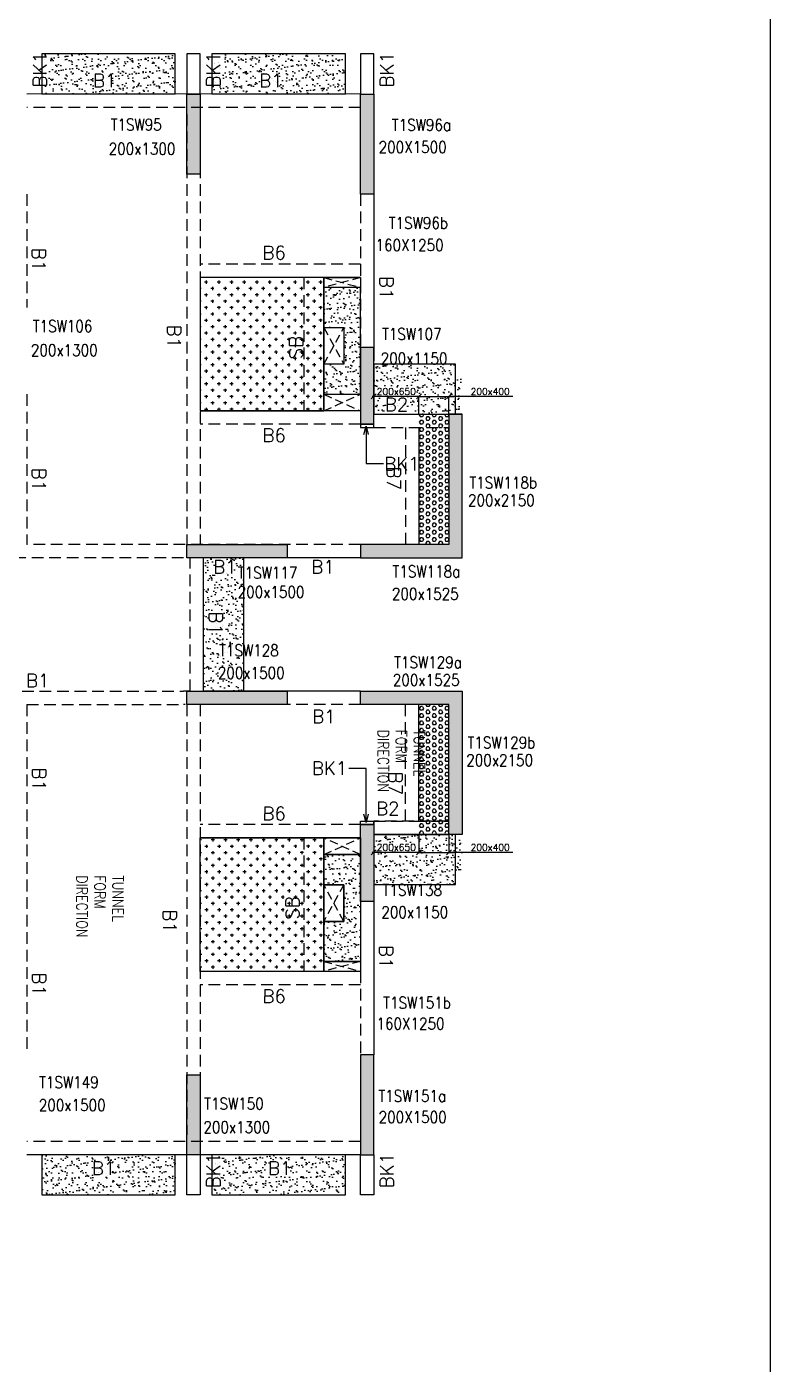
# Model space of a CAD drawing. Header units: millimetres. Extents: x 1078357 to 2594950, y -5122486 to -4636555.
# Drawn here: x 2132985 to 2144125, y -4675947 to -4655902 of the extents above; entities that cross this region are included whole.
import ezdxf

# ---------------------------------------------------------------- set-up
doc = ezdxf.new("R2010")
doc.units = ezdxf.units.MM
doc.header["$PDMODE"] = 35
for name, pattern in [('CONTINOUS', [0]), ('HIDDEN', [0.375, 0.25, -0.125]), ('New Retail block$0$CONTINOUS', [0])]:
    doc.linetypes.add(name, pattern=pattern)
doc.layers.get('0').update_dxf_attribs({"lineweight": 0})
doc.layers.get('Defpoints').update_dxf_attribs({"lineweight": 0})
for name, color, linetype, lineweight in [('A-_ANOTDIMA_D-', 6, 'Continuous', 13), ('Boundary', 40, 'Continuous', 30), ('COL. NO.', 30, 'Continuous', 25), ('COL. SIZE', 7, 'Continuous', 25), ('DIM', 9, 'Continuous', 25), ('HATCH', 8, 'Continuous', 30)]:
    doc.layers.add(name, color=color, linetype=linetype, lineweight=lineweight)
for name, color, linetype in [('B-200x325', 201, 'HIDDEN'), ('B-200x400', 44, 'HIDDEN'), ('DROP SLAB', 8, 'Continuous'), ('S-BEAM', 3, 'HIDDEN'), ('S-BEAM NO.', 6, 'Continuous'), ('S-COLUMN', 1, 'Continuous'), ('S-CUTOUT', 8, 'HIDDEN'), ('S-SLAB-PROJECTION', 54, 'New Retail block$0$CONTINOUS'), ('SLAB FOLD', 8, 'Continuous'), ('TEXT', 7, 'Continuous')]:
    doc.layers.add(name, color=color, linetype=linetype)
doc.styles.add('Roman', font='romans')
doc.styles.add('ROMANS', font='romans.shx', dxfattribs={"width": 0.85})
doc.dimstyles.new('HARESH', dxfattribs={"dimtxt": 150, "dimasz": 75, "dimexe": 0, "dimexo": 0, "dimgap": 25, "dimtad": 1, "dimdec": 0, "dimdsep": 46, "dimtxsty": 'Roman', "dimblk": 'OBLIQUE', "dimcen": 225, "dimdle": 25, "dimclrd": 2, "dimclre": 2, "dimclrt": 7, "dimadec": 8, "dimazin": 1, "dimtfac": 1, "dimtdec": 0, "dimtmove": 0, "dimatfit": 0, "dimfxl": 1, "dimlwd": -1, "dimlwe": -1, "dimarcsym": 0})
pattern_1 = [(37.4701541, (-856948.2, 9330660.76), (-4.7236114, 146.8264517), [0, -115.824, 0, -129.54, 0, -123.825]), (7.4701541, (-856948.2, 9330660.76), (134.9689868, 214.9772528), [0, -62.484, 0, -104.394, 0, -40.005]), (327.4701541, (-857041.93, 9330660.81), (237.2979035, 0.3075449), [0, -38.1, 0, -137.16, 0, -179.07]), (317.4701541, (-857041.93, 9330660.81), (229.1017424, 66.759465), [0, -19.05, 0, -89.916, 0, -102.87])]
pattern_2 = [(37.4701541, (-1954172.92, 14014679.95), (-4.72361136, 146.8264517), [0, -115.824, 0, -129.54, 0, -123.825]), (7.4701541, (-1954172.92, 14014679.95), (134.9689868, 214.9772528), [0, -62.484, 0, -104.394, 0, -40.005]), (327.4701541, (-1954266.65, 14014680), (237.2979035, 0.3075449), [0, -38.1, 0, -137.16, 0, -179.07]), (317.4701541, (-1954266.65, 14014680), (229.1017424, 66.759465), [0, -19.05, 0, -89.916, 0, -102.87])]
pattern_3 = [(37.4701541, (-1954173.02, 14014679.95), (-4.72361136, 146.8264517), [0, -115.824, 0, -129.54, 0, -123.825]), (7.4701541, (-1954173.02, 14014679.95), (134.9689868, 214.9772528), [0, -62.484, 0, -104.394, 0, -40.005]), (327.4701541, (-1954266.74, 14014680), (237.2979035, 0.3075449), [0, -38.1, 0, -137.16, 0, -179.07]), (317.4701541, (-1954266.74, 14014680), (229.1017424, 66.759465), [0, -19.05, 0, -89.916, 0, -102.87])]
pattern_4 = [(180, (954385.375, 209114.72), (-7e-15, -54.99261315), [31.75, -63.5]), (300, (954385.375, 209114.72), (47.625, 27.4963066), [31.75, -63.5]), (240, (954353.625, 209114.72), (47.625, -27.4963066), [31.75, -63.5])]

# ---------------------------------------------------------------- blocks, each defined once
blk = doc.blocks.new('_Oblique')
at = {"color": 0, "linetype": 'ByBlock', "lineweight": -2}
blk.add_line((-0.5, -0.5), (0.5, 0.5), dxfattribs=at)
blk = doc.blocks.new('*D1457')
at = {"layer": 'Defpoints', "color": 0, "ltscale": 700, "transparency": 16777216}
for p in [(2139310, -4661443), (2138860, -4661709, 0), (2139310, -4661709, 0)]:
    blk.add_point(p, dxfattribs=at)
at = {"layer": 'DIM', "color": 2, "ltscale": 700, "transparency": 16777216}
for p, q in [((2138860, -4661443), (2138785, -4661443)), ((2138860, -4661709), (2138860, -4661443)), ((2138860, -4661443), (2139310, -4661443)), ((2138860, -4661443), (2139310, -4661443)), ((2139310, -4661709), (2139310, -4661443)), ((2139310, -4661443), (2139385, -4661443)), ((2140266, -4661443), (2139310, -4661443))]:
    blk.add_line(p, q, dxfattribs=at)
at = {"layer": 'DIM', "color": 2, "ltscale": 700, "transparency": 16777216, "xscale": 75, "yscale": 75, "zscale": 75}
blk.add_blockref('_Oblique', (2138860, -4661443), dxfattribs=at)
at = {"layer": 'DIM', "color": 2, "ltscale": 700, "transparency": 16777216, "xscale": 75, "yscale": 75, "zscale": 75, "rotation": 180}
blk.add_blockref('_Oblique', (2139310, -4661443), dxfattribs=at)
at = {"layer": 'DIM', "color": 7, "ltscale": 700, "transparency": 16777216, "insert": (2139929, -4661368), "char_height": 150, "attachment_point": 5, "style": 'Roman'}
blk.add_mtext('{\\H0.666667x;200x400}', dxfattribs=at)
blk = doc.blocks.new('*D1458')
at = {"layer": 'Defpoints', "color": 0, "ltscale": 700, "transparency": 16777216}
for p in [(2138185, -4661443), (2138185, -4661709, 0), (2138860, -4661709)]:
    blk.add_point(p, dxfattribs=at)
at = {"layer": 'DIM', "color": 2, "ltscale": 700, "transparency": 16777216}
for p, q in [((2138885, -4661443), (2138160, -4661443)), ((2138185, -4661709), (2138185, -4661443)), ((2138860, -4661709), (2138860, -4661443))]:
    blk.add_line(p, q, dxfattribs=at)
at = {"layer": 'DIM', "color": 2, "ltscale": 700, "transparency": 16777216, "xscale": 75, "yscale": 75, "zscale": 75, "rotation": 180}
blk.add_blockref('_Oblique', (2138185, -4661443), dxfattribs=at)
at = {"layer": 'DIM', "color": 2, "ltscale": 700, "transparency": 16777216, "xscale": 75, "yscale": 75, "zscale": 75}
blk.add_blockref('_Oblique', (2138860, -4661443), dxfattribs=at)
at = {"layer": 'DIM', "color": 7, "ltscale": 700, "transparency": 16777216, "insert": (2138522, -4661368), "char_height": 150, "attachment_point": 5, "style": 'Roman'}
blk.add_mtext('{\\H0.666667x;200x650}', dxfattribs=at)
blk = doc.blocks.new('*D1475')
at = {"layer": 'Defpoints', "color": 0, "ltscale": 700, "transparency": 16777216}
for p in [(2138860, -4668009, 0), (2139310, -4668009, 0), (2139310, -4668275)]:
    blk.add_point(p, dxfattribs=at)
at = {"layer": 'DIM', "color": 2, "ltscale": 700, "transparency": 16777216}
for p, q in [((2138860, -4668009), (2138860, -4668275)), ((2139310, -4668009), (2139310, -4668275)), ((2138860, -4668275), (2138785, -4668275)), ((2138860, -4668275), (2139310, -4668275)), ((2138860, -4668275), (2139310, -4668275)), ((2139310, -4668275), (2139385, -4668275)), ((2140266, -4668275), (2139310, -4668275))]:
    blk.add_line(p, q, dxfattribs=at)
at = {"layer": 'DIM', "color": 2, "ltscale": 700, "transparency": 16777216, "xscale": 75, "yscale": 75, "zscale": 75}
blk.add_blockref('_Oblique', (2138860, -4668275), dxfattribs=at)
at = {"layer": 'DIM', "color": 2, "ltscale": 700, "transparency": 16777216, "xscale": 75, "yscale": 75, "zscale": 75, "rotation": 180}
blk.add_blockref('_Oblique', (2139310, -4668275), dxfattribs=at)
at = {"layer": 'DIM', "color": 7, "ltscale": 700, "transparency": 16777216, "insert": (2139929, -4668200), "char_height": 150, "attachment_point": 5, "style": 'Roman'}
blk.add_mtext('{\\H0.666667x;200x400}', dxfattribs=at)
blk = doc.blocks.new('*D1476')
at = {"layer": 'Defpoints', "color": 0, "ltscale": 700, "transparency": 16777216}
for p in [(2138185, -4668009, 0), (2138860, -4668009), (2138185, -4668275)]:
    blk.add_point(p, dxfattribs=at)
at = {"layer": 'DIM', "color": 2, "ltscale": 700, "transparency": 16777216}
for p, q in [((2138185, -4668009), (2138185, -4668275)), ((2138860, -4668009), (2138860, -4668275)), ((2138885, -4668275), (2138160, -4668275))]:
    blk.add_line(p, q, dxfattribs=at)
at = {"layer": 'DIM', "color": 2, "ltscale": 700, "transparency": 16777216, "xscale": 75, "yscale": 75, "zscale": 75, "rotation": 180}
blk.add_blockref('_Oblique', (2138185, -4668275), dxfattribs=at)
at = {"layer": 'DIM', "color": 2, "ltscale": 700, "transparency": 16777216, "xscale": 75, "yscale": 75, "zscale": 75}
blk.add_blockref('_Oblique', (2138860, -4668275), dxfattribs=at)
at = {"layer": 'DIM', "color": 7, "ltscale": 700, "transparency": 16777216, "insert": (2138522, -4668200), "char_height": 150, "attachment_point": 5, "style": 'Roman'}
blk.add_mtext('{\\H0.666667x;200x650}', dxfattribs=at)
blk = doc.blocks.new('G$CD63B60BD')
at = {"layer": 'COL. NO.', "linetype": 'Continuous', "style": 'ROMANS', "width": 0.85}
for s, p in [('T1SW95', (85332, 15354, -320)), ('T1SW96a', (89546, 15350, -320)), ('T1SW96b', (89500, 13881, -320)), ('T1SW106', (84166, 12333, -320)), ('T1SW107', (89398, 12216, -320)), ('T1SW118b', (90707, 9987, -320)), ('T1SW118a', (89556, 8656, -320)), ('T1SW117', (87238, 8637, -320)), ('T1SW128', (86958, 7473, -320)), ('T1SW129a', (89580, 7294, -320)), ('T1SW129b', (90680, 6092, -320)), ('T1SW138', (89406, 3882, -320)), ('T1SW151b', (89416, 2192, 0)), ('T1SW149', (84261, 1002, -320)), ('T1SW150', (86734, 680, -320)), ('T1SW151a', (89344, 796, 0))]:
    blk.add_text(s, height=175, dxfattribs=at).set_placement(p)
at = {"layer": 'COL. SIZE', "linetype": 'Continuous', "style": 'ROMANS', "width": 0.85}
for s, p in [('200x1300', (85302, 14992, -320)), ('200X1500', (89347, 15016, -320)), ('160X1250', (89301, 13548, -320)), ('200x1300', (84137, 11973, -320)), ('200x1150', (89378, 11848, -320)), ('200x2150', (90686, 9723, -320)), ('200x1500', (87235, 8349, -320)), ('200x1525', (89546, 8321, -320)), ('200x1500', (86938, 7137, -320)), ('200x1525', (89560, 7030, -320)), ('200x2150', (90660, 5828, -320)), ('200x1150', (89388, 3550, -320)), ('160X1250', (89315, 1879, 0)), ('200x1500', (84256, 658, -320)), ('200X1500', (89347, 479, 0)), ('200x1300', (86722, 327, -320))]:
    blk.add_text(s, height=175, dxfattribs=at).set_placement(p)

msp = doc.modelspace()

# ---------------------------------------------------------------- hatches: boundary and pattern name
at = {"layer": 'DROP SLAB'}
h = msp.add_hatch(dxfattribs=at)
h.set_pattern_fill('CROSS', color=8, scale=15, angle=0.03079)
h.set_pattern_definition([(180.03079016, (-1215506.8, 9380796.94), (-95.1987999, -95.3011726), [47.625, -142.875]), (270.03079016, (-1215530.63, 9380820.74), (95.3011726, -95.1987999), [47.625, -142.875])])
h.paths.add_polyline_path([(2137435.8, -4659659.7), (2135584.9, -4659659.7), (2135584.9, -4661659.5), (2137435.8, -4661659.5)])
h = msp.add_hatch(dxfattribs=at)
h.set_pattern_fill('CROSS', color=8, scale=15, angle=0.03079)
h.set_pattern_definition([(180.03079016, (-2312731.52, 14064816.13), (-95.1987999, -95.3011726), [47.625, -142.875]), (270.03079016, (-2312755.34, 14064839.93), (95.3011726, -95.1987999), [47.625, -142.875])])
h.paths.add_polyline_path([(2137435, -4670059.3), (2135584.9, -4670059.2), (2135584.9, -4668059.4), (2137435, -4668059.5)])
at = {"layer": 'HATCH'}
h = msp.add_hatch(dxfattribs=at)
h.set_pattern_fill('AR-SAND', color=8, scale=3, angle=179.97015)
h.set_pattern_definition(pattern_1)
h.paths.add_polyline_path([(2135210.3, -4656309.5), (2133210.3, -4656309.5), (2133210.3, -4656909.5), (2135210.3, -4656909.5)])
h = msp.add_hatch(dxfattribs=at)
h.set_pattern_fill('AR-SAND', color=8, scale=3, angle=179.97015)
h.set_pattern_definition(pattern_1)
h.paths.add_polyline_path([(2137760.3, -4656309.5), (2135760.3, -4656309.5), (2135760.3, -4656909.5), (2137760.3, -4656909.5)])
h = msp.add_hatch(dxfattribs=at)
h.set_pattern_fill('AR-SAND', color=8, scale=3, angle=0.02985)
h.set_pattern_definition([(37.47015413, (-2894062.74, 18698735.93), (-4.72361136, 146.8264517), [0, -115.824, 0, -129.54, 0, -123.825]), (7.4701541, (-2894062.74, 18698735.93), (134.9689868, 214.9772528), [0, -62.484, 0, -104.394, 0, -40.005]), (327.4701541, (-2894156.46, 18698735.98), (237.2979035, 0.3075449), [0, -38.1, 0, -137.16, 0, -179.07]), (317.4701541, (-2894156.46, 18698735.98), (229.1017424, 66.759465), [0, -19.05, 0, -89.916, 0, -102.87])])
edge = h.paths.add_edge_path()
edge.add_line((2137970.3, -4659809.5), (2137435.8, -4659809.5))
edge.add_line((2137435.8, -4659809.5), (2137435.8, -4660409.5))
edge.add_line((2137435.8, -4660409.5), (2137734.9, -4660409.5))
edge.add_line((2137734.9, -4660409.5), (2137734.9, -4660959.5))
edge.add_line((2137734.9, -4660959.5), (2137434.9, -4660959.4))
edge.add_line((2137434.9, -4660959.4), (2137434.9, -4661409.5))
edge.add_line((2137434.9, -4661409.5), (2137984.9, -4661409.5))
edge.add_line((2137984.9, -4661409.5), (2137984.9, -4659809.5))
h = msp.add_hatch(dxfattribs=at)
h.set_pattern_fill('AR-SAND', color=8, scale=3, angle=179.97015)
h.set_pattern_definition(pattern_3)
h.paths.add_polyline_path([(2139409.9, -4660959.4), (2138185.2, -4660959.4), (2138185.2, -4661709.4), (2139409.9, -4661709.4)])
h = msp.add_hatch(dxfattribs=at)
h.set_pattern_fill('AR-SAND', color=8, scale=3, angle=179.97015)
h.set_pattern_definition(pattern_2)
h.paths.add_polyline_path([(2139510.3, -4661109.5), (2138185.3, -4661109.5), (2138185.3, -4661709.4), (2139510.3, -4661709.4)])
at = {"layer": 'HATCH', "ltscale": 1000}
h = msp.add_hatch(dxfattribs=at)
h.set_pattern_fill('HEX', color=8, scale=10, angle=180)
h.set_pattern_definition(pattern_4)
h.paths.add_polyline_path([(2139309.9, -4663648.9), (2138859.9, -4663648.9), (2138859.8, -4661709.5), (2139309.8, -4661709.5)])
at = {"layer": 'HATCH'}
h = msp.add_hatch(dxfattribs=at)
h.set_pattern_fill('AR-SAND', color=8, scale=3, angle=179.97015)
h.set_pattern_definition([(37.4701541, (-1950997.9, 14017429.95), (-4.72361136, 146.8264517), [0, -115.824, 0, -129.54, 0, -123.825]), (7.4701541, (-1950997.9, 14017429.95), (134.9689868, 214.9772528), [0, -62.484, 0, -104.394, 0, -40.005]), (327.4701541, (-1951091.63, 14017430), (237.2979035, 0.3075449), [0, -38.1, 0, -137.16, 0, -179.07]), (317.4701541, (-1951091.63, 14017430), (229.1017424, 66.759465), [0, -19.05, 0, -89.916, 0, -102.87])])
h.paths.add_polyline_path([(2136235.3, -4663859.5), (2135635.3, -4663859.5), (2135635.3, -4665859.5), (2136235.3, -4665859.5)])
at = {"layer": 'HATCH', "ltscale": 1000}
h = msp.add_hatch(dxfattribs=at)
h.set_pattern_fill('HEX', color=8, scale=10, angle=180)
h.set_pattern_definition(pattern_4)
h.paths.add_polyline_path([(2139310.1, -4668009.5), (2138860.1, -4668009.5), (2138860.1, -4666059.6), (2139310.1, -4666059.6)])
at = {"layer": 'HATCH'}
h = msp.add_hatch(dxfattribs=at)
h.set_pattern_fill('AR-SAND', color=8, scale=3, angle=179.97015)
h.set_pattern_definition(pattern_3)
h.paths.add_polyline_path([(2139409.9, -4668009.4), (2138185.2, -4668009.4), (2138185.2, -4668759.4), (2139409.9, -4668759.4)])
h = msp.add_hatch(dxfattribs=at)
h.set_pattern_fill('AR-SAND', color=8, scale=3, angle=179.97015)
h.set_pattern_definition(pattern_2)
h.paths.add_polyline_path([(2139510.3, -4668009.4), (2138185.3, -4668009.4), (2138185.3, -4668609.5), (2139510.3, -4668609.5)])
h = msp.add_hatch(dxfattribs=at)
h.set_pattern_fill('AR-SAND', color=8, scale=3, angle=359.97015)
h.set_pattern_definition([(37.47015413, (-2884398.2, 18698699.15), (-4.72361136, 146.8264517), [0, -115.824, 0, -129.54, 0, -123.825]), (7.4701541, (-2884398.2, 18698699.15), (134.9689868, 214.9772528), [0, -62.484, 0, -104.394, 0, -40.005]), (327.4701541, (-2884491.92, 18698699.2), (237.2979035, 0.3075449), [0, -38.1, 0, -137.16, 0, -179.07]), (317.4701541, (-2884491.92, 18698699.2), (229.1017424, 66.759465), [0, -19.05, 0, -89.916, 0, -102.87])])
h.paths.add_polyline_path([(2137985, -4669909.5), (2137435, -4669909.5), (2137435, -4669309.4), (2137734.9, -4669309.4), (2137734.9, -4668759.5), (2137435, -4668759.5), (2137435, -4668309.5), (2137984.9, -4668309.5)])
h = msp.add_hatch(dxfattribs=at)
h.set_pattern_fill('AR-SAND', color=8, scale=3, angle=179.97015)
h.set_pattern_definition([(37.47015413, (-3050072.64, 18698699.14), (-4.72361136, 146.8264517), [0, -115.824, 0, -129.54, 0, -123.825]), (7.4701541, (-3050072.64, 18698699.14), (134.9689868, 214.9772528), [0, -62.484, 0, -104.394, 0, -40.005]), (327.4701541, (-3050166.36, 18698699.18), (237.2979035, 0.3075449), [0, -38.1, 0, -137.16, 0, -179.07]), (317.4701541, (-3050166.36, 18698699.18), (229.1017424, 66.759465), [0, -19.05, 0, -89.916, 0, -102.87])])
h.paths.add_polyline_path([(2135210.3, -4672809.5), (2133210.3, -4672809.5), (2133210.3, -4673409.5), (2135210.3, -4673409.5)])
h = msp.add_hatch(dxfattribs=at)
h.set_pattern_fill('AR-SAND', color=8, scale=3, angle=179.97015)
h.set_pattern_definition([(37.47015413, (-3052622.64, 18698699.14), (-4.72361136, 146.8264517), [0, -115.824, 0, -129.54, 0, -123.825]), (7.4701541, (-3052622.64, 18698699.14), (134.9689868, 214.9772528), [0, -62.484, 0, -104.394, 0, -40.005]), (327.4701541, (-3052716.36, 18698699.18), (237.2979035, 0.3075449), [0, -38.1, 0, -137.16, 0, -179.07]), (317.4701541, (-3052716.36, 18698699.18), (229.1017424, 66.759465), [0, -19.05, 0, -89.916, 0, -102.87])])
h.paths.add_polyline_path([(2137760.3, -4672809.5), (2135760.3, -4672809.5), (2135760.3, -4673409.5), (2137760.3, -4673409.5)])
at = {"layer": 'S-COLUMN', "lineweight": 25}
h = msp.add_hatch(color=1, dxfattribs=at)
h.dxf.hatch_style = 1
h.paths.add_polyline_path([(2135384.9, -4658109.6), (2135584.9, -4658109.6), (2135584.9, -4656909.6), (2135384.9, -4656909.6)])
at = {"layer": 'S-COLUMN', "lineweight": 25, "extrusion": (-1.00316e-06, 2.11765e-11, 1)}
h = msp.add_hatch(color=1, dxfattribs=at)
h.dxf.hatch_style = 1
h.paths.add_polyline_path([(2137984.9, -4656909.6), (2138184.9, -4656909.6), (2138184.9, -4658409.5), (2137984.9, -4658409.5)])
h = msp.add_hatch(color=1, dxfattribs=at)
h.dxf.hatch_style = 1
h.paths.add_polyline_path([(2137984.9, -4661859.6), (2138184.9, -4661859.6), (2138184.9, -4660709.5), (2137984.9, -4660709.5)])
h = msp.add_hatch(color=1, dxfattribs=at)
h.dxf.hatch_style = 1
h.paths.add_polyline_path([(2139309.9, -4663659.6), (2137984.9, -4663659.6), (2137984.9, -4663859.6), (2139509.9, -4663859.6), (2139509.9, -4661709.6), (2139309.9, -4661709.6)])
at = {"layer": 'S-COLUMN', "lineweight": 25}
h = msp.add_hatch(color=1, dxfattribs=at)
h.dxf.hatch_style = 1
h.paths.add_polyline_path([(2135384.9, -4663659.5), (2136884.9, -4663659.5), (2136884.9, -4663859.5), (2135384.9, -4663859.5)])
h = msp.add_hatch(color=1, dxfattribs=at)
h.dxf.hatch_style = 1
h.paths.add_polyline_path([(2135384.9, -4665859.5), (2136884.9, -4665859.5), (2136884.9, -4666059.5), (2135384.9, -4666059.5)])
h = msp.add_hatch(color=1, dxfattribs=at)
h.dxf.hatch_style = 1
h.paths.add_polyline_path([(2139309.9, -4666059.6), (2137984.9, -4666059.6), (2137984.9, -4665859.6), (2139509.9, -4665859.6), (2139509.9, -4668009.6), (2139309.9, -4668009.6)])
h = msp.add_hatch(color=1, dxfattribs=at)
h.dxf.hatch_style = 1
h.paths.add_polyline_path([(2137984.9, -4667859.6), (2138184.9, -4667859.6), (2138184.9, -4669009.6), (2137984.9, -4669009.6)])
h = msp.add_hatch(color=1, dxfattribs=at)
h.dxf.hatch_style = 1
h.paths.add_polyline_path([(2137984.9, -4672809.6), (2138184.9, -4672809.6), (2138184.9, -4671309.5), (2137984.9, -4671309.5)])
h = msp.add_hatch(color=1, dxfattribs=at)
h.dxf.hatch_style = 1
h.paths.add_polyline_path([(2135584.9, -4671609.5), (2135584.9, -4672809.6), (2135384.9, -4672809.6), (2135384.9, -4671609.5)])

# ---------------------------------------------------------------- linework, layer by layer
at = {"layer": 'B-200x400', "linetype": 'HIDDEN', "ltscale": 500}
msp.add_line((2138859.8, -4667809.5, 0), (2139309.8, -4667809.5, 0), dxfattribs=at)
at = {"layer": 'B-200x400', "linetype": 'ByBlock', "ltscale": 500}
msp.add_line((2138859.8, -4668009.5, 0), (2139309.8, -4668009.5, 0), dxfattribs=at)
at = {"layer": 'Boundary', "ltscale": 700, "elevation": 0}
msp.add_lwpolyline([(2039556.1, -4636994.1), (2144124.7, -4636994.1), (2144124.7, -4687024.5), (2039556.1, -4687024.5)], close=True, dxfattribs=at)
at = {"layer": 'DROP SLAB', "color": 3, "linetype": 'CONTINOUS', "ltscale": 500, "elevation": 0}
for points in [[(2137435.8, -4659659.7), (2135584.9, -4659659.7), (2135584.9, -4661659.5), (2137435.8, -4661659.5)], [(2137434.9, -4659659.7), (2137984.9, -4659659.7), (2137984.9, -4659809.5), (2137434.9, -4659809.5)], [(2137435, -4660409.4), (2137734.9, -4660409.4), (2137734.9, -4660959.5), (2137435, -4660959.5)], [(2137435.3, -4661409.6), (2137985.1, -4661409.6), (2137985.1, -4661659.6), (2137435.3, -4661659.6)], [(2137435, -4670059.3), (2135584.9, -4670059.2), (2135584.9, -4668059.4), (2137435, -4668059.5)], [(2137984.8, -4668309.5), (2137435, -4668309.5), (2137435, -4668059.5), (2137984.8, -4668059.5)], [(2137734.9, -4669309.5), (2137435, -4669309.5), (2137435, -4668759.5), (2137734.9, -4668759.5)], [(2137985, -4670059.2), (2137434.9, -4670059.2), (2137434.9, -4669909.5), (2137985, -4669909.5)]]:
    msp.add_lwpolyline(points, close=True, dxfattribs=at)
at = {"layer": 'S-BEAM', "linetype": 'CONTINOUS', "ltscale": 700}
for p, q in [((2135584.9, -4656309.5, 0), (2135384.9, -4656309.5, 0)), ((2135384.9, -4656309.5, 0), (2135384.9, -4656909.5, 0)), ((2135584.9, -4656909.5, 0), (2135584.9, -4656309.5, 0)), ((2138184.9, -4656309.5, 0), (2137984.9, -4656309.5, 0)), ((2137984.9, -4656309.5, 0), (2137984.9, -4656909.5, 0)), ((2138184.9, -4656909.5, 0), (2138184.9, -4656309.5, 0)), ((2137985.3, -4656909.5, 0), (2132985.3, -4656909.7, 0)), ((2138185.3, -4658409.4, 0), (2138185.3, -4660909.5, 0)), ((2138185.3, -4661709.4, 0), (2139510.3, -4661709.4, 0)), ((2137985.3, -4663859.4, 0), (2135635.3, -4663859.4, 0)), ((2135635.3, -4665859.5, 0), (2135635.3, -4663859.5, 0)), ((2137985.3, -4665859.5, 0), (2135635.3, -4665859.5, 0)), ((2138185, -4668009.5, 0), (2138859.8, -4668009.5, 0)), ((2138185.3, -4669009.5, 0), (2138185.3, -4671309.5, 0)), ((2137985.3, -4672809.5, 0), (2132985.3, -4672809.5, 0)), ((2135384.9, -4673409.5, 0), (2135384.9, -4672809.5, 0)), ((2135584.9, -4672809.5, 0), (2135584.9, -4673409.5, 0)), ((2137984.9, -4673409.5, 0), (2137984.9, -4672809.5, 0)), ((2138184.9, -4672809.5, 0), (2138184.9, -4673409.5, 0)), ((2135584.9, -4673409.5, 0), (2135384.9, -4673409.5, 0)), ((2138184.9, -4673409.5, 0), (2137984.9, -4673409.5, 0))]:
    msp.add_line(p, q, dxfattribs=at)
at = {"layer": 'S-BEAM', "linetype": 'HIDDEN', "ltscale": 700}
for p, q in [((2137985.3, -4657109.5, 0), (2132985.3, -4657109.6, 0)), ((2135385.3, -4657209.5, 0), (2135385.3, -4663659.4, 0)), ((2135585.3, -4657209.5, 0), (2135585.3, -4663659.4, 0)), ((2132985.3, -4658409.4, 0), (2132985.3, -4660109.4, 0)), ((2137985.3, -4658409.4, 0), (2137985.3, -4660909.5, 0)), ((2137986, -4658709.5, 0), (2137985.3, -4658709.5, 0)), ((2137135.8, -4659659.7, 0), (2137135.8, -4661659.5, 0)), ((2137435.8, -4659659.7, 0), (2137435.8, -4661659.5, 0)), ((2132985.3, -4661409.5, 0), (2132985.3, -4663659.5, 0)), ((2138185.3, -4661909.4, 0), (2139310.3, -4661909.4, 0)), ((2137985.3, -4663659.4, 0), (2132985.3, -4663659.4, 0)), ((2135335.3, -4663859.4, 0), (2127110.1, -4663859.4, 0)), ((2135435.3, -4665859.5, 0), (2135435.3, -4663859.5, 0)), ((2131340.3, -4665859.5, 0), (2135335.3, -4665859.5, 0)), ((2135435.3, -4665859.5, 0), (2135335.3, -4665859.5, 0)), ((2132985.3, -4666059.5, 0), (2132985.3, -4671309.5, 0)), ((2132985.3, -4666059.5, 0), (2135335.3, -4666059.5, 0)), ((2137985.3, -4666059.5, 0), (2135335.3, -4666059.5, 0)), ((2135385.3, -4666059.5, 0), (2135385.3, -4672509.4, 0)), ((2135585.3, -4666059.5, 0), (2135585.3, -4672509.4, 0)), ((2138185, -4667809.5, 0), (2138859.8, -4667809.5, 0)), ((2139310.3, -4667809.4, 0), (2138185.3, -4667809.4, 0)), ((2137135, -4668059.5, 0), (2137135, -4670059.3, 0)), ((2137985.3, -4669009.5, 0), (2137985.3, -4671309.5, 0)), ((2137985.3, -4672609.5, 0), (2132985.3, -4672609.5, 0))]:
    msp.add_line(p, q, dxfattribs=at)
at = {"layer": 'S-BEAM', "ltscale": 700}
for p, q in [((2137985, -4659459.7, 0), (2135585, -4659459.7, 0)), ((2137984.8, -4661859.5, 0), (2135585, -4661859.5, 0)), ((2138659.8, -4661909.5, 0), (2138659.8, -4663659.5, 0)), ((2138659.8, -4667809.5, 0), (2138659.8, -4666059.5, 0)), ((2137984.8, -4667859.4, 0), (2135585, -4667859.4, 0)), ((2137985, -4670259.2, 0), (2135585, -4670259.2, 0))]:
    msp.add_line(p, q, dxfattribs=at)
at = {"layer": 'S-BEAM', "linetype": 'Continuous', "ltscale": 700}
for p, q in [((2137985, -4659659.7, 0), (2135585, -4659659.7, 0)), ((2137435.8, -4659659.7, 0), (2137435.8, -4661659.5, 0)), ((2137984.8, -4661659.5, 0), (2135585, -4661659.5, 0)), ((2138859.8, -4661909.5, 0), (2138859.8, -4663648.8, 0)), ((2138859.8, -4667809.5, 0), (2138859.8, -4666070.1, 0)), ((2138184.9, -4667859.6, 0), (2138184.9, -4667809.6, 0)), ((2137984.8, -4668059.4, 0), (2135585, -4668059.4, 0)), ((2139510.3, -4668009.4, 0), (2138185.3, -4668009.4, 0)), ((2137985, -4670059.2, 0), (2135585, -4670059.2, 0))]:
    msp.add_line(p, q, dxfattribs=at)
at = {"layer": 'S-BEAM', "linetype": 'ByBlock', "ltscale": 700}
msp.add_line((2137435, -4668059.5, 0), (2137435, -4670059.3, 0), dxfattribs=at)
at = {"layer": 'S-BEAM', "linetype": 'Continuous', "ltscale": 700, "elevation": 0}
for points in [[(2138185.4, -4661859.6), (2137985.4, -4661859.6), (2137985.4, -4661909.8), (2138185.4, -4661909.8)], [(2138185.4, -4667859.5), (2137985.4, -4667859.5), (2137985.4, -4667809.3), (2138185.4, -4667809.3)]]:
    msp.add_lwpolyline(points, close=True, dxfattribs=at)
at = {"layer": 'S-COLUMN', "color": 1, "lineweight": 25, "elevation": 0}
for points in [[(2135384.9, -4656909.6), (2135584.9, -4656909.6), (2135584.9, -4658109.6), (2135384.9, -4658109.6)], [(2135384.9, -4663659.5), (2136884.9, -4663659.5), (2136884.9, -4663859.5), (2135384.9, -4663859.5)], [(2135384.9, -4665859.5), (2136884.9, -4665859.5), (2136884.9, -4666059.5), (2135384.9, -4666059.5)], [(2137984.9, -4667859.6), (2138184.9, -4667859.6), (2138184.9, -4669009.6), (2137984.9, -4669009.6)], [(2137984.9, -4672809.6), (2138184.9, -4672809.6), (2138184.9, -4671309.5), (2137984.9, -4671309.5)], [(2135384.9, -4671609.7), (2135584.9, -4671609.7), (2135584.9, -4672809.6), (2135384.9, -4672809.6)]]:
    msp.add_lwpolyline(points, close=True, dxfattribs=at)
at = {"layer": 'S-COLUMN', "color": 1, "lineweight": 25, "extrusion": (-1.00316e-06, 2.11765e-11, 1), "elevation": -2.1}
for points in [[(2137984.9, -4656909.6), (2138184.9, -4656909.6), (2138184.9, -4658409.5), (2137984.9, -4658409.5)], [(2137984.9, -4661859.6), (2138184.9, -4661859.6), (2138184.9, -4660709.5), (2137984.9, -4660709.5)]]:
    msp.add_lwpolyline(points, close=True, dxfattribs=at)
msp.add_lwpolyline([(2139309.9, -4663659.6), (2137984.9, -4663659.6), (2137984.9, -4663859.6), (2139509.9, -4663859.6), (2139509.9, -4661709.6), (2139309.9, -4661709.6), (2139309.9, -4663659.6)], dxfattribs=at)
at = {"layer": 'S-COLUMN', "color": 1, "lineweight": 25, "elevation": 0}
msp.add_lwpolyline([(2139309.9, -4666059.6), (2137984.9, -4666059.6), (2137984.9, -4665859.6), (2139509.9, -4665859.6), (2139509.9, -4668009.6), (2139309.9, -4668009.6), (2139309.9, -4666059.6)], dxfattribs=at)
at = {"layer": 'S-CUTOUT', "ltscale": 500}
for p, q in [((2137984.9, -4659659.5, 0), (2137434.9, -4659809.5, 0)), ((2137435.8, -4659659.7, 0), (2137984.9, -4659809.5, 0)), ((2137434.9, -4660409.4, 0), (2137735, -4660959.4, 0)), ((2137434.9, -4660959.4, 0), (2137735, -4660409.4, 0)), ((2137435.3, -4661409.6, 0), (2137985.1, -4661659.6, 0)), ((2137435.3, -4661659.6, 0), (2137985.3, -4661409.6, 0)), ((2137984.9, -4668309.5, 0), (2137434.9, -4668059.4, 0)), ((2137435, -4668309.5, 0), (2137984.8, -4668059.4, 0)), ((2137734.9, -4669309.5, 0), (2137434.9, -4668759.5, 0)), ((2137734.9, -4668759.5, 0), (2137435, -4669309.4, 0)), ((2137985, -4669909.5, 0), (2137434.9, -4670059.2, 0)), ((2137435, -4669909.5, 0), (2137984.1, -4670059.2, 0))]:
    msp.add_line(p, q, dxfattribs=at)
at = {"layer": 'S-SLAB-PROJECTION'}
msp.add_line((2136235.3, -4665859.5, 0), (2136235.3, -4663859.4, 0), dxfattribs=at)
at = {"layer": 'S-SLAB-PROJECTION', "elevation": 0}
for points in [[(2135210.3, -4656309.5), (2133210.3, -4656309.5), (2133210.3, -4656909.5), (2135210.3, -4656909.5)], [(2137760.3, -4656309.5), (2135760.3, -4656309.5), (2135760.3, -4656909.5), (2137760.3, -4656909.5)], [(2139409.9, -4660959.4), (2138185.2, -4660959.4), (2138185.2, -4661709.4), (2139409.9, -4661709.4)], [(2139409.9, -4668009.4), (2138185.2, -4668009.4), (2138185.2, -4668759.4), (2139409.9, -4668759.4)], [(2135210.3, -4672809.5), (2133210.3, -4672809.5), (2133210.3, -4673409.5), (2135210.3, -4673409.5)], [(2137760.3, -4672809.5), (2135760.3, -4672809.5), (2135760.3, -4673409.5), (2137760.3, -4673409.5)]]:
    msp.add_lwpolyline(points, close=True, dxfattribs=at)
at = {"layer": 'SLAB FOLD', "color": 8, "ltscale": 1000, "elevation": 0}
for points in [[(2137970.3, -4659809.5), (2137435.8, -4659809.5), (2137435.8, -4660409.5), (2137734.9, -4660409.5), (2137734.9, -4660959.5), (2137434.9, -4660959.4), (2137434.9, -4661409.5), (2137984.9, -4661409.5), (2137984.9, -4659809.5)], [(2137985, -4669909.5), (2137435, -4669909.5), (2137435, -4669309.4), (2137734.9, -4669309.4), (2137734.9, -4668759.5), (2137435, -4668759.5), (2137435, -4668309.5), (2137984.9, -4668309.5), (2137985, -4669909.5)]]:
    msp.add_lwpolyline(points, dxfattribs=at)

# ---------------------------------------------------------------- block references
at = {"layer": 'A-_ANOTDIMA_D-', "color": 2, "ltscale": 700}
msp.add_blockref('G$CD63B60BD', (2048910, -4672809.5, 0), dxfattribs=at)

# ---------------------------------------------------------------- texts
at = {"layer": 'B-200x325', "linetype": 'Continuous', "ltscale": 700, "style": 'ROMANS'}
for rotation, p in [(0.00094, (2136515.4, -4659387.6, -2.7)), (0.00094, (2136515.4, -4662124.7, -2.7)), (359.99906, (2136515.4, -4667794.2, -2.7)), (359.99906, (2136515.4, -4670531.4, -2.7))]:
    msp.add_text('B6', height=200, rotation=rotation, dxfattribs=at).set_placement(p)
at = {"layer": 'S-BEAM NO.', "linetype": 'HIDDEN', "ltscale": 500, "style": 'ROMANS'}
for s, rotation, p in [('BK1', 90, (2133280.6, -4656809.1, 50)), ('BK1', 90, (2135880.6, -4656809.1, 50)), ('BK1', 90, (2138480.6, -4656809.1, 50)), ('B1', 359.99906, (2133978, -4656809.1, -2.7)), ('B1', 359.99906, (2136466.9, -4656809.2, -2.7)), ('B1', 269.99906, (2133067.7, -4659216.3, -2.7)), ('B1', 269.99906, (2138275.8, -4659639.6, -2.7)), ('B1', 269.99906, (2135094.5, -4660369.2, -2.7)), ('B1', 269.99906, (2133068.5, -4662511.4, -2.7)), ('B1', 359.99906, (2135778.4, -4664096.6, -2.7)), ('B1', 359.99906, (2137247.3, -4664096.7, -2.7)), ('B1', 269.99906, (2135719.2, -4664665.8, -2.7)), ('B1', 359.99906, (2132973, -4665801.5, -2.7)), ('B1', 359.99906, (2137261.7, -4666339.4, -2.7)), ('B1', 269.99906, (2133069.2, -4667005.5, -2.7)), ('B1', 269.99906, (2135026.7, -4669130.8, -2.7)), ('B1', 269.99906, (2138269.2, -4669666.1, -2.7)), ('B1', 269.99906, (2133069.2, -4670075.5, -2.7)), ('B1', 0.00094, (2133958.7, -4673109.8, -2.7)), ('B1', 0.00094, (2136599.1, -4673109.8, -2.7))]:
    msp.add_text(s, height=200, rotation=rotation, dxfattribs=at).set_placement(p)
at = {"layer": 'S-BEAM NO.', "linetype": 'Continuous', "ltscale": 700, "style": 'ROMANS'}
for s, rotation, p in [('SB', 90.00094, (2137119.7, -4660884, -2.7)), ('BK1', 359.99906, (2138338.5, -4662551.6, -2.7)), ('B7', 269.99866, (2138385.7, -4662494.4, -2.7)), ('BK1', 359.99906, (2137256.4, -4667115.5, -2.7)), ('B7', 269.99906, (2138411.4, -4667065.1, -2.7)), ('SB', 90.00094, (2137067.3, -4669283.7, -2.7))]:
    msp.add_text(s, height=200, rotation=rotation, dxfattribs=at).set_placement(p)
at = {"layer": 'S-BEAM NO.', "linetype": 'Continuous', "ltscale": 500, "style": 'ROMANS'}
for p in [(2138349.2, -4661662.4, -2.7), (2138218.7, -4667718.9, -2.7)]:
    msp.add_text('B2', height=200, dxfattribs=at).set_placement(p)
at = {"layer": 'S-BEAM NO.', "linetype": 'CONTINOUS', "ltscale": 700, "style": 'ROMANS'}
for p in [(2135880.6, -4673309.1, 50), (2138480.6, -4673309.1, 50)]:
    msp.add_text('BK1', height=200, rotation=90, dxfattribs=at).set_placement(p)
at = {"layer": 'TEXT', "char_height": 162, "width": 162, "attachment_point": 1, "rotation": 269.99906, "style": 'ROMANS'}
for insert in [(2138948.8, -4666437.1, 0.1), (2134434.1, -4668619.5, 0.1)]:
    msp.add_mtext('\\pxql;TUNNEL FORM DIRECTION', dxfattribs=dict(at, insert=insert))

# ---------------------------------------------------------------- dimensions: what is measured, and where the dimension line sits
at = {"layer": 'DIM', "ltscale": 700}
for base, p1, p2, picture, middle in [((2138184.7, -4661443.4, 0), (2138859.7, -4661709.5, 0), (2138184.7, -4661709.5, 0), '*D1458', (2138522.2, -4661368.4, 0)), ((2138184.8, -4668275.5, 0), (2138859.8, -4668009.5, 0), (2138184.8, -4668009.5, 0), '*D1476', (2138522.3, -4668200.5, 0))]:
    dim = msp.add_linear_dim(base=base, p1=p1, p2=p2, angle=180, text='{\\H0.666667x;200x650}', dimstyle='HARESH', override={"dimtxsty": 'Roman', "dimtmove": 1}, dxfattribs=at)
    dim.commit()
    dim.dimension.update_dxf_attribs({"geometry": picture, "text_midpoint": middle})
for base, p1, p2, picture, middle in [((2139309.7, -4661443.4, 0), (2138859.7, -4661709.5, 0), (2139309.7, -4661709.5, 0), '*D1457', (2139929, -4661465.1, 0)), ((2139309.8, -4668275.5, 0), (2138859.8, -4668009.5, 0), (2139309.8, -4668009.5, 0), '*D1475', (2139929.1, -4668253.8, 0))]:
    dim = msp.add_linear_dim(base=base, p1=p1, p2=p2, angle=180, text='{\\H0.666667x;200x400}', dimstyle='HARESH', override={"dimtxsty": 'Roman', "dimtmove": 1}, dxfattribs=at)
    dim.commit()
    dim.dimension.update_dxf_attribs({"geometry": picture, "text_midpoint": middle, "dimtype": 160})

# ---------------------------------------------------------------- leaders
at = {"layer": 'S-BEAM NO.', "linetype": 'Continuous', "ltscale": 700}
for points in [[(2138068.9, -4661889.9, 0), (2138068.9, -4662449.4, 0), (2138327.7, -4662449.4, 0)], [(2138068.9, -4667829.2, 0), (2138068.9, -4667017.8, 0), (2137810.1, -4667017.8, 0)]]:
    msp.add_leader(points, dimstyle='HARESH', override={"dimasz": 125, "dimgap": 25, "dimtad": 0, "dimldrblk": 'Open30'}, dxfattribs=at)

doc.saveas('drawing.dxf')
